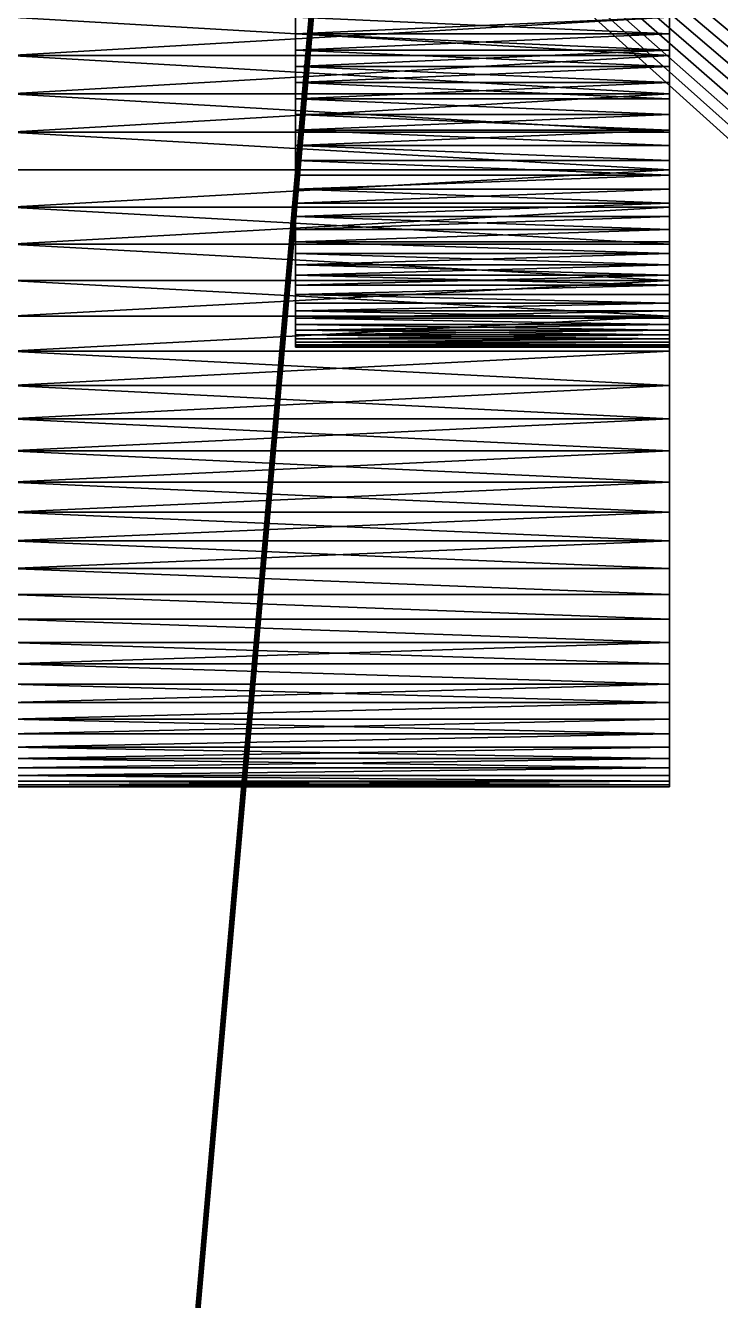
# Model space of a CAD drawing. Header units: millimetres. Extents: x 0 to 520, y -2 to 382.
# Drawn here: x 24.07 to 27.23, y 70.17 to 75.96 of the extents above; entities that cross this region are included whole.
import ezdxf

# ---------------------------------------------------------------- set-up
doc = ezdxf.new("R2010")
doc.units = ezdxf.units.MM

msp = doc.modelspace()

# ---------------------------------------------------------------- linework, layer by layer
at = {"layer": 'BRASS', "color": 52}
for points in [[(509.2, 369.2, 103), (10.8, 369.2, 103), (10.8, 10.8, 103)], [(509.2, 369.2, 103), (10.8, 10.8, 103), (509.2, 10.8, 103)], [(20.5, 20.5, 86), (20.5, 359.5, 86), (35.35, 190, 86)], [(20.5, 20.5, 86), (35.35, 190, 86), (35.3521, 189.9178, 86)], [(20.5, 20.5, 86), (35.3521, 189.9178, 86), (35.3582, 189.8357, 86)], [(20.5, 20.5, 86), (35.3582, 189.8357, 86), (35.3684, 189.7541, 86)], [(20.5, 20.5, 86), (35.3684, 189.7541, 86), (35.3827, 189.6731, 86)], [(20.5, 20.5, 86), (35.3827, 189.6731, 86), (35.3827, 70.3269, 86)], [(20.5, 20.5, 86), (35.3827, 70.3269, 86), (35.3684, 70.2459, 86)], [(20.5, 20.5, 86), (35.3684, 70.2459, 86), (35.3582, 70.1643, 86)]]:
    msp.add_3dface(points, dxfattribs=at)
at = {"layer": 'STEEL', "color": 8}
for points in [[(33.2507, 70.0561, 86), (20, 82, 86), (20, 58, 86)], [(33.2563, 70.1681, 86), (20, 82, 86), (33.2507, 70.0561, 86)], [(33.2675, 70.2798, 86), (20, 82, 86), (33.2563, 70.1681, 86)], [(33.2842, 70.3907, 86), (20, 82, 86), (33.2675, 70.2798, 86)], [(33.3064, 70.5007, 86), (20, 82, 86), (33.2842, 70.3907, 86)], [(33.3341, 70.6094, 86), (20, 82, 86), (33.3064, 70.5007, 86)], [(33.3672, 70.7166, 86), (20, 82, 86), (33.3341, 70.6094, 86)], [(33.4055, 70.822, 86), (20, 82, 86), (33.3672, 70.7166, 86)], [(33.4491, 70.9254, 86), (20, 82, 86), (33.4055, 70.822, 86)], [(33.4978, 71.0265, 86), (20, 82, 86), (33.4491, 70.9254, 86)], [(33.5514, 71.125, 86), (20, 82, 86), (33.4978, 71.0265, 86)], [(33.6099, 71.2207, 86), (20, 82, 86), (33.5514, 71.125, 86)], [(33.6731, 71.3134, 86), (20, 82, 86), (33.6099, 71.2207, 86)], [(33.7409, 71.4029, 86), (20, 82, 86), (33.6731, 71.3134, 86)], [(33.813, 71.4888, 86), (20, 82, 86), (33.7409, 71.4029, 86)], [(33.8893, 71.571, 86), (20, 82, 86), (33.813, 71.4888, 86)], [(33.9696, 71.6494, 86), (20, 82, 86), (33.8893, 71.571, 86)], [(34.0537, 71.7236, 86), (20, 82, 86), (33.9696, 71.6494, 86)], [(34.1414, 71.7935, 86), (20, 82, 86), (34.0537, 71.7236, 86)], [(34.2325, 71.859, 86), (20, 82, 86), (34.1414, 71.7935, 86)], [(34.3268, 71.9199, 86), (20, 82, 86), (34.2325, 71.859, 86)], [(34.4239, 71.976, 86), (20, 82, 86), (34.3268, 71.9199, 86)], [(34.5238, 72.0272, 86), (20, 82, 86), (34.4239, 71.976, 86)], [(34.626, 72.0733, 86), (20, 82, 86), (34.5238, 72.0272, 86)], [(34.7305, 72.1143, 86), (20, 82, 86), (34.626, 72.0733, 86)], [(34.8368, 72.15, 86), (20, 82, 86), (34.7305, 72.1143, 86)], [(34.9448, 72.1804, 86), (20, 82, 86), (34.8368, 72.15, 86)], [(35.0542, 72.2054, 86), (20, 82, 86), (34.9448, 72.1804, 86)], [(35.1647, 72.2249, 86), (20, 82, 86), (35.0542, 72.2054, 86)], [(35.276, 72.2388, 86), (20, 82, 86), (35.1647, 72.2249, 86)], [(48, 82, 86), (20, 82, 86), (35.276, 72.2388, 86)], [(33.2507, 70.0561, 83), (23, 82, 83), (33.2563, 70.1681, 83)], [(23, 58, 83), (23, 82, 83), (33.2507, 70.0561, 83)], [(33.6099, 71.2207, 83), (23, 82, 83), (33.6731, 71.3134, 83)], [(33.5514, 71.125, 83), (23, 82, 83), (33.6099, 71.2207, 83)], [(33.4978, 71.0265, 83), (23, 82, 83), (33.5514, 71.125, 83)], [(33.4491, 70.9254, 83), (23, 82, 83), (33.4978, 71.0265, 83)], [(33.4055, 70.822, 83), (23, 82, 83), (33.4491, 70.9254, 83)], [(33.3672, 70.7166, 83), (23, 82, 83), (33.4055, 70.822, 83)], [(33.3341, 70.6094, 83), (23, 82, 83), (33.3672, 70.7166, 83)], [(33.3064, 70.5007, 83), (23, 82, 83), (33.3341, 70.6094, 83)], [(33.2842, 70.3907, 83), (23, 82, 83), (33.3064, 70.5007, 83)], [(33.2675, 70.2798, 83), (23, 82, 83), (33.2842, 70.3907, 83)], [(33.2563, 70.1681, 83), (23, 82, 83), (33.2675, 70.2798, 83)], [(23, 82, 83), (33.7409, 71.4029, 83), (33.6731, 71.3134, 83)], [(23, 82, 83), (33.813, 71.4888, 83), (33.7409, 71.4029, 83)], [(23, 82, 83), (33.8893, 71.571, 83), (33.813, 71.4888, 83)], [(23, 82, 83), (33.9696, 71.6494, 83), (33.8893, 71.571, 83)], [(23, 82, 83), (34.0537, 71.7236, 83), (33.9696, 71.6494, 83)], [(23, 82, 83), (34.1414, 71.7935, 83), (34.0537, 71.7236, 83)], [(23, 82, 83), (34.2325, 71.859, 83), (34.1414, 71.7935, 83)], [(23, 82, 83), (34.3268, 71.9199, 83), (34.2325, 71.859, 83)], [(23, 82, 83), (34.4239, 71.976, 83), (34.3268, 71.9199, 83)], [(23, 82, 83), (34.5238, 72.0272, 83), (34.4239, 71.976, 83)], [(23, 82, 83), (34.626, 72.0733, 83), (34.5238, 72.0272, 83)], [(23, 82, 83), (34.7305, 72.1143, 83), (34.626, 72.0733, 83)], [(23, 82, 83), (34.8368, 72.15, 83), (34.7305, 72.1143, 83)], [(23, 82, 83), (34.9448, 72.1804, 83), (34.8368, 72.15, 83)], [(23, 82, 83), (35.0542, 72.2054, 83), (34.9448, 72.1804, 83)], [(23, 82, 83), (35.1647, 72.2249, 83), (35.0542, 72.2054, 83)], [(23, 82, 83), (35.276, 72.2388, 83), (35.1647, 72.2249, 83)], [(23, 82, 83), (35.3878, 72.2472, 83), (35.276, 72.2388, 83)], [(23, 82, 83), (35.5, 72.25, 83), (35.3878, 72.2472, 83)], [(23, 82, 83), (48, 82, 83), (35.5, 72.25, 83)], [(25.3, 74.701, 72.75), (25.3, 77.4958, 71.8879), (25.3, 77.4995, 72.0374)], [(25.3, 74.9262, 73.0474), (25.3, 77.4995, 72.0374), (25.3, 77.4219, 72.4777)], [(25.3, 74.9262, 73.0474), (25.3, 74.701, 72.75), (25.3, 77.4995, 72.0374)], [(25.3, 74.5561, 71.5937), (25.3, 77.4884, 71.8135), (25.3, 77.4958, 71.8879)], [(25.3, 74.701, 72.75), (25.3, 74.5561, 71.5937), (25.3, 77.4958, 71.8879)], [(25.3, 74.5561, 71.5937), (25.3, 77.4772, 71.7395), (25.3, 77.4884, 71.8135)], [(25.3, 74.5561, 71.5937), (25.3, 77.4624, 71.6662), (25.3, 77.4772, 71.7395)], [(25.3, 74.5561, 71.5937), (25.3, 77.3963, 71.452), (25.3, 77.4624, 71.6662)], [(25.3, 74.9262, 73.0474), (25.3, 77.4219, 72.4777), (25.3, 77.299, 72.75)], [(25.3, 74.5561, 71.5937), (25.3, 77.3348, 71.3157), (25.3, 77.3963, 71.452)], [(25.3, 74.5561, 71.5937), (25.3, 77.2179, 71.1244), (25.3, 77.3348, 71.3157)], [(25.3, 74.9262, 73.0474), (25.3, 77.299, 72.75), (25.3, 76.4421, 73.4334)], [(25.3, 74.5561, 71.5937), (25.3, 77.1247, 71.0075), (25.3, 77.2179, 71.1244)], [(25.3, 74.5561, 71.5937), (25.3, 77.0738, 70.9526), (25.3, 77.1247, 71.0075)], [(25.3, 74.5561, 71.5937), (25.3, 77.0203, 70.9004), (25.3, 77.0738, 70.9526)], [(25.3, 74.5561, 71.5937), (25.3, 76.9642, 70.8509), (25.3, 77.0203, 70.9004)], [(25.3, 74.5561, 71.5937), (25.3, 76.9057, 70.8043), (25.3, 76.9642, 70.8509)], [(25.3, 74.5561, 71.5937), (25.3, 76.845, 70.7606), (25.3, 76.9057, 70.8043)], [(25.3, 74.701, 71.25), (25.3, 76.7822, 70.7201), (25.3, 76.845, 70.7606)], [(25.3, 74.5561, 71.5937), (25.3, 74.701, 71.25), (25.3, 76.845, 70.7606)], [(25.3, 74.701, 71.25), (25.3, 76.6508, 70.6485), (25.3, 76.7822, 70.7201)], [(25.3, 74.8753, 71.0075), (25.3, 76.5827, 70.6178), (25.3, 76.6508, 70.6485)], [(25.3, 74.701, 71.25), (25.3, 74.8753, 71.0075), (25.3, 76.6508, 70.6485)], [(25.3, 74.8753, 71.0075), (25.3, 76.3701, 70.5464), (25.3, 76.5827, 70.6178)], [(25.3, 75.8506, 73.4925), (25.3, 76.4421, 73.4334), (25.3, 76.2236, 73.4832)], [(25.3, 74.9262, 73.0474), (25.3, 76.4421, 73.4334), (25.3, 75.8506, 73.4925)], [(25.3, 74.9797, 70.9004), (25.3, 76.2972, 70.5297), (25.3, 76.3701, 70.5464)], [(25.3, 74.8753, 71.0075), (25.3, 74.9797, 70.9004), (25.3, 76.3701, 70.5464)], [(25.3, 74.9797, 70.9004), (25.3, 76.2236, 70.5168), (25.3, 76.2972, 70.5297)], [(25.3, 74.9797, 70.9004), (25.3, 76.1494, 70.5075), (25.3, 76.2236, 70.5168)], [(25.3, 75.8506, 73.4925), (25.3, 76.2236, 73.4832), (25.3, 76, 73.5)], [(25.3, 74.9797, 70.9004), (25.3, 76.0748, 70.5019), (25.3, 76.1494, 70.5075)], [(25.3, 74.9797, 70.9004), (25.3, 76, 70.5), (25.3, 76.0748, 70.5019)], [(27, 75.8255, 75.4956), (27, 76, 75.5), (24, 76, 75.5)], [(27, 75.8255, 75.4956), (24, 76, 75.5), (24, 75.8255, 75.4956)], [(27, 76, 68.5), (27, 75.8255, 68.5044), (24, 75.8255, 68.5044)], [(27, 76, 68.5), (24, 75.8255, 68.5044), (24, 76, 68.5)], [(27, 76, 73.5), (27, 75.9252, 73.4981), (25.3, 76, 73.5)], [(25.3, 76, 73.5), (27, 75.9252, 73.4981), (25.3, 75.9252, 73.4981)], [(27, 75.9252, 70.5019), (27, 76, 70.5), (25.3, 75.9252, 70.5019)], [(25.3, 75.9252, 70.5019), (27, 76, 70.5), (25.3, 76, 70.5)], [(25.3, 74.9797, 70.9004), (25.3, 75.9252, 70.5019), (25.3, 76, 70.5)], [(25.3, 75.8506, 73.4925), (25.3, 76, 73.5), (25.3, 75.9252, 73.4981)], [(27, 75.9252, 70.5019), (27, 75.8255, 68.5044), (27, 76, 68.5)], [(27, 75.9252, 70.5019), (27, 76, 68.5), (27, 76, 70.5)], [(27, 76, 75.5), (27, 75.9252, 73.4981), (27, 76, 73.5)], [(27, 75.8255, 75.4956), (27, 75.9252, 73.4981), (27, 76, 75.5)], [(25.3, 75.9252, 73.4981), (27, 75.8506, 73.4925), (25.3, 75.8506, 73.4925)], [(27, 75.9252, 73.4981), (27, 75.8506, 73.4925), (25.3, 75.9252, 73.4981)], [(27, 75.8506, 70.5075), (27, 75.9252, 70.5019), (25.3, 75.8506, 70.5075)], [(25.3, 75.8506, 70.5075), (27, 75.9252, 70.5019), (25.3, 75.9252, 70.5019)], [(25.3, 74.9797, 70.9004), (25.3, 75.8506, 70.5075), (25.3, 75.9252, 70.5019)], [(27, 75.8506, 70.5075), (27, 75.8255, 68.5044), (27, 75.9252, 70.5019)], [(27, 75.8255, 75.4956), (27, 75.8506, 73.4925), (27, 75.9252, 73.4981)], [(27, 75.6515, 75.4826), (24, 75.8255, 75.4956), (24, 75.6515, 75.4826)], [(27, 75.6515, 75.4826), (27, 75.8255, 75.4956), (24, 75.8255, 75.4956)], [(27, 75.8255, 68.5044), (27, 75.6515, 68.5174), (24, 75.6515, 68.5174)], [(27, 75.8255, 68.5044), (24, 75.6515, 68.5174), (24, 75.8255, 68.5044)], [(25.3, 75.8506, 73.4925), (27, 75.7764, 73.4832), (25.3, 75.7764, 73.4832)], [(27, 75.8506, 73.4925), (27, 75.7764, 73.4832), (25.3, 75.8506, 73.4925)], [(25.3, 75.7764, 70.5168), (27, 75.8506, 70.5075), (25.3, 75.8506, 70.5075)], [(27, 75.7764, 70.5168), (27, 75.8506, 70.5075), (25.3, 75.7764, 70.5168)], [(25.3, 75.2178, 70.7201), (25.3, 75.7764, 70.5168), (25.3, 75.8506, 70.5075)], [(25.3, 74.9797, 70.9004), (25.3, 75.2178, 70.7201), (25.3, 75.8506, 70.5075)], [(25.3, 75.7028, 73.4703), (25.3, 75.8506, 73.4925), (25.3, 75.7764, 73.4832)], [(25.3, 75.6299, 73.4536), (25.3, 75.8506, 73.4925), (25.3, 75.7028, 73.4703)], [(25.3, 74.9262, 73.0474), (25.3, 75.8506, 73.4925), (25.3, 75.6299, 73.4536)], [(27, 75.8506, 70.5075), (27, 75.6515, 68.5174), (27, 75.8255, 68.5044)], [(27, 75.7764, 70.5168), (27, 75.6515, 68.5174), (27, 75.8506, 70.5075)], [(27, 75.6515, 75.4826), (27, 75.8506, 73.4925), (27, 75.8255, 75.4956)], [(27, 75.4784, 75.4609), (27, 75.7764, 73.4832), (27, 75.8506, 73.4925)], [(27, 75.4784, 75.4609), (27, 75.8506, 73.4925), (27, 75.6515, 75.4826)], [(25.3, 75.7764, 73.4832), (27, 75.7028, 73.4703), (25.3, 75.7028, 73.4703)], [(27, 75.7764, 73.4832), (27, 75.7028, 73.4703), (25.3, 75.7764, 73.4832)], [(25.3, 75.7028, 70.5297), (27, 75.7764, 70.5168), (25.3, 75.7764, 70.5168)], [(27, 75.7028, 70.5297), (27, 75.7764, 70.5168), (25.3, 75.7028, 70.5297)], [(25.3, 75.2178, 70.7201), (25.3, 75.7028, 70.5297), (25.3, 75.7764, 70.5168)], [(27, 75.7764, 70.5168), (27, 75.4784, 68.5391), (27, 75.6515, 68.5174)], [(27, 75.7028, 70.5297), (27, 75.4784, 68.5391), (27, 75.7764, 70.5168)], [(27, 75.4784, 75.4609), (27, 75.7028, 73.4703), (27, 75.7764, 73.4832)], [(25.3, 75.7028, 73.4703), (27, 75.6299, 73.4536), (25.3, 75.6299, 73.4536)], [(27, 75.7028, 73.4703), (27, 75.6299, 73.4536), (25.3, 75.7028, 73.4703)], [(25.3, 75.6299, 70.5464), (27, 75.7028, 70.5297), (25.3, 75.7028, 70.5297)], [(27, 75.6299, 70.5464), (27, 75.7028, 70.5297), (25.3, 75.6299, 70.5464)], [(25.3, 75.5579, 70.5666), (25.3, 75.6299, 70.5464), (25.3, 75.7028, 70.5297)], [(25.3, 75.2178, 70.7201), (25.3, 75.5579, 70.5666), (25.3, 75.7028, 70.5297)], [(27, 75.7028, 70.5297), (27, 75.3065, 68.5694), (27, 75.4784, 68.5391)], [(27, 75.6299, 70.5464), (27, 75.3065, 68.5694), (27, 75.7028, 70.5297)], [(27, 75.3065, 75.4306), (27, 75.7028, 73.4703), (27, 75.4784, 75.4609)], [(27, 75.1363, 75.3918), (27, 75.7028, 73.4703), (27, 75.3065, 75.4306)], [(27, 75.1363, 75.3918), (27, 75.6299, 73.4536), (27, 75.7028, 73.4703)], [(27, 75.6515, 75.4826), (24, 75.6515, 75.4826), (24, 75.4784, 75.4609)], [(27, 75.4784, 75.4609), (27, 75.6515, 75.4826), (24, 75.4784, 75.4609)], [(27, 75.4784, 68.5391), (24, 75.4784, 68.5391), (24, 75.6515, 68.5174)], [(27, 75.6515, 68.5174), (27, 75.4784, 68.5391), (24, 75.6515, 68.5174)], [(25.3, 75.6299, 73.4536), (27, 75.5579, 73.4334), (25.3, 75.5579, 73.4334)], [(27, 75.6299, 73.4536), (27, 75.5579, 73.4334), (25.3, 75.6299, 73.4536)], [(25.3, 75.5579, 70.5666), (27, 75.5579, 70.5666), (25.3, 75.6299, 70.5464)], [(27, 75.5579, 70.5666), (27, 75.6299, 70.5464), (25.3, 75.6299, 70.5464)], [(25.3, 75.487, 73.4095), (25.3, 75.6299, 73.4536), (25.3, 75.5579, 73.4334)], [(25.3, 75.3492, 73.3515), (25.3, 75.6299, 73.4536), (25.3, 75.487, 73.4095)], [(25.3, 75.2178, 73.2799), (25.3, 75.6299, 73.4536), (25.3, 75.3492, 73.3515)], [(25.3, 74.9797, 73.0996), (25.3, 75.6299, 73.4536), (25.3, 75.2178, 73.2799)], [(25.3, 74.9262, 73.0474), (25.3, 75.6299, 73.4536), (25.3, 74.9797, 73.0996)], [(27, 75.6299, 70.5464), (27, 75.1363, 68.6082), (27, 75.3065, 68.5694)], [(27, 75.5579, 70.5666), (27, 75.1363, 68.6082), (27, 75.6299, 70.5464)], [(27, 74.9684, 75.3445), (27, 75.5579, 73.4334), (27, 75.6299, 73.4536)], [(27, 74.9684, 75.3445), (27, 75.6299, 73.4536), (27, 75.1363, 75.3918)], [(25.3, 75.5579, 73.4334), (27, 75.487, 73.4095), (25.3, 75.487, 73.4095)], [(27, 75.5579, 73.4334), (27, 75.487, 73.4095), (25.3, 75.5579, 73.4334)], [(27, 75.487, 70.5905), (27, 75.5579, 70.5666), (25.3, 75.487, 70.5905)], [(25.3, 75.487, 70.5905), (27, 75.5579, 70.5666), (25.3, 75.5579, 70.5666)], [(25.3, 75.2178, 70.7201), (25.3, 75.487, 70.5905), (25.3, 75.5579, 70.5666)], [(27, 75.5579, 70.5666), (27, 74.9684, 68.6555), (27, 75.1363, 68.6082)], [(27, 75.487, 70.5905), (27, 74.9684, 68.6555), (27, 75.5579, 70.5666)], [(27, 74.8029, 75.2889), (27, 75.5579, 73.4334), (27, 74.9684, 75.3445)], [(27, 74.8029, 75.2889), (27, 75.487, 73.4095), (27, 75.5579, 73.4334)], [(27, 75.3065, 75.4306), (24, 75.4784, 75.4609), (24, 75.3065, 75.4306)], [(27, 75.3065, 75.4306), (27, 75.4784, 75.4609), (24, 75.4784, 75.4609)], [(27, 75.3065, 68.5694), (24, 75.3065, 68.5694), (24, 75.4784, 68.5391)], [(27, 75.4784, 68.5391), (27, 75.3065, 68.5694), (24, 75.4784, 68.5391)], [(25.3, 75.487, 73.4095), (27, 75.4173, 73.3822), (25.3, 75.4173, 73.3822)], [(27, 75.487, 73.4095), (27, 75.4173, 73.3822), (25.3, 75.487, 73.4095)], [(27, 75.4173, 70.6178), (27, 75.487, 70.5905), (25.3, 75.4173, 70.6178)], [(25.3, 75.4173, 70.6178), (27, 75.487, 70.5905), (25.3, 75.487, 70.5905)], [(25.3, 75.2178, 70.7201), (25.3, 75.4173, 70.6178), (25.3, 75.487, 70.5905)], [(25.3, 75.3492, 73.3515), (25.3, 75.487, 73.4095), (25.3, 75.4173, 73.3822)], [(27, 75.487, 70.5905), (27, 74.8029, 68.7111), (27, 74.9684, 68.6555)], [(27, 75.4173, 70.6178), (27, 74.8029, 68.7111), (27, 75.487, 70.5905)], [(27, 74.8029, 75.2889), (27, 75.4173, 73.3822), (27, 75.487, 73.4095)], [(25.3, 75.4173, 73.3822), (27, 75.3492, 73.3515), (25.3, 75.3492, 73.3515)], [(27, 75.4173, 73.3822), (27, 75.3492, 73.3515), (25.3, 75.4173, 73.3822)], [(25.3, 75.3492, 70.6485), (27, 75.3492, 70.6485), (25.3, 75.4173, 70.6178)], [(27, 75.3492, 70.6485), (27, 75.4173, 70.6178), (25.3, 75.4173, 70.6178)], [(25.3, 75.2826, 70.6827), (25.3, 75.3492, 70.6485), (25.3, 75.4173, 70.6178)], [(25.3, 75.2178, 70.7201), (25.3, 75.2826, 70.6827), (25.3, 75.4173, 70.6178)], [(27, 75.4173, 70.6178), (27, 74.4814, 68.8466), (27, 74.6405, 68.7748)], [(27, 75.4173, 70.6178), (27, 74.6405, 68.7748), (27, 74.8029, 68.7111)], [(27, 75.3492, 70.6485), (27, 74.4814, 68.8466), (27, 75.4173, 70.6178)], [(27, 74.6405, 75.2252), (27, 75.4173, 73.3822), (27, 74.8029, 75.2889)], [(27, 74.4814, 75.1534), (27, 75.4173, 73.3822), (27, 74.6405, 75.2252)], [(27, 74.4814, 75.1534), (27, 75.3492, 73.3515), (27, 75.4173, 73.3822)], [(27, 75.3065, 75.4306), (24, 75.3065, 75.4306), (24, 75.1363, 75.3918)], [(27, 75.1363, 75.3918), (27, 75.3065, 75.4306), (24, 75.1363, 75.3918)], [(27, 75.3065, 68.5694), (24, 75.1363, 68.6082), (24, 75.3065, 68.5694)], [(27, 75.3065, 68.5694), (27, 75.1363, 68.6082), (24, 75.1363, 68.6082)], [(25.3, 75.3492, 73.3515), (27, 75.2826, 73.3173), (25.3, 75.2826, 73.3173)], [(27, 75.3492, 73.3515), (27, 75.2826, 73.3173), (25.3, 75.3492, 73.3515)], [(25.3, 75.2826, 70.6827), (27, 75.2826, 70.6827), (25.3, 75.3492, 70.6485)], [(27, 75.2826, 70.6827), (27, 75.3492, 70.6485), (25.3, 75.3492, 70.6485)], [(25.3, 75.2178, 73.2799), (25.3, 75.3492, 73.3515), (25.3, 75.2826, 73.3173)], [(27, 75.2826, 70.6827), (27, 74.4814, 68.8466), (27, 75.3492, 70.6485)], [(27, 74.4814, 75.1534), (27, 75.2826, 73.3173), (27, 75.3492, 73.3515)], [(25.3, 75.2826, 73.3173), (27, 75.2826, 73.3173), (25.3, 75.2178, 73.2799)], [(27, 75.2826, 73.3173), (27, 75.2178, 73.2799), (25.3, 75.2178, 73.2799)], [(27, 75.2178, 70.7201), (27, 75.2826, 70.6827), (25.3, 75.2178, 70.7201)], [(25.3, 75.2178, 70.7201), (27, 75.2826, 70.6827), (25.3, 75.2826, 70.6827)], [(27, 75.2826, 70.6827), (27, 74.3261, 68.9262), (27, 74.4814, 68.8466)], [(27, 75.2178, 70.7201), (27, 74.3261, 68.9262), (27, 75.2826, 70.6827)], [(27, 74.3261, 75.0738), (27, 75.2826, 73.3173), (27, 74.4814, 75.1534)], [(27, 74.175, 74.9865), (27, 75.2178, 73.2799), (27, 75.2826, 73.3173)], [(27, 74.175, 74.9865), (27, 75.2826, 73.3173), (27, 74.3261, 75.0738)], [(27, 75.2178, 73.2799), (27, 75.155, 73.2394), (25.3, 75.2178, 73.2799)], [(25.3, 75.2178, 73.2799), (27, 75.155, 73.2394), (25.3, 75.155, 73.2394)], [(27, 75.155, 70.7606), (27, 75.2178, 70.7201), (25.3, 75.155, 70.7606)], [(25.3, 75.155, 70.7606), (27, 75.2178, 70.7201), (25.3, 75.2178, 70.7201)], [(25.3, 75.0943, 70.8043), (25.3, 75.155, 70.7606), (25.3, 75.2178, 70.7201)], [(25.3, 74.9797, 70.9004), (25.3, 75.0943, 70.8043), (25.3, 75.2178, 70.7201)], [(25.3, 75.0943, 73.1957), (25.3, 75.2178, 73.2799), (25.3, 75.155, 73.2394)], [(25.3, 74.9797, 73.0996), (25.3, 75.2178, 73.2799), (25.3, 75.0943, 73.1957)], [(27, 75.2178, 70.7201), (27, 74.175, 69.0135), (27, 74.3261, 68.9262)], [(27, 75.155, 70.7606), (27, 74.175, 69.0135), (27, 75.2178, 70.7201)], [(27, 74.0284, 74.8918), (27, 75.2178, 73.2799), (27, 74.175, 74.9865)], [(27, 74.0284, 74.8918), (27, 75.155, 73.2394), (27, 75.2178, 73.2799)], [(27, 75.1363, 75.3918), (24, 75.1363, 75.3918), (24, 74.9684, 75.3445)], [(27, 74.9684, 75.3445), (27, 75.1363, 75.3918), (24, 74.9684, 75.3445)], [(27, 74.9684, 68.6555), (24, 74.9684, 68.6555), (24, 75.1363, 68.6082)], [(27, 75.1363, 68.6082), (27, 74.9684, 68.6555), (24, 75.1363, 68.6082)], [(25.3, 75.155, 73.2394), (27, 75.155, 73.2394), (25.3, 75.0943, 73.1957)], [(27, 75.155, 73.2394), (27, 75.0943, 73.1957), (25.3, 75.0943, 73.1957)], [(27, 75.0943, 70.8043), (27, 75.155, 70.7606), (25.3, 75.0943, 70.8043)], [(25.3, 75.0943, 70.8043), (27, 75.155, 70.7606), (25.3, 75.155, 70.7606)], [(27, 75.155, 70.7606), (27, 74.0284, 69.1082), (27, 74.175, 69.0135)], [(27, 75.0943, 70.8043), (27, 74.0284, 69.1082), (27, 75.155, 70.7606)], [(27, 73.8867, 74.79), (27, 75.0943, 73.1957), (27, 75.155, 73.2394)], [(27, 73.8867, 74.79), (27, 75.155, 73.2394), (27, 74.0284, 74.8918)], [(27, 75.0943, 73.1957), (27, 75.0358, 73.1491), (25.3, 75.0943, 73.1957)], [(25.3, 75.0943, 73.1957), (27, 75.0358, 73.1491), (25.3, 75.0358, 73.1491)], [(27, 75.0358, 70.8509), (27, 75.0943, 70.8043), (25.3, 75.0358, 70.8509)], [(25.3, 75.0358, 70.8509), (27, 75.0943, 70.8043), (25.3, 75.0943, 70.8043)], [(25.3, 74.9797, 70.9004), (25.3, 75.0358, 70.8509), (25.3, 75.0943, 70.8043)], [(25.3, 74.9797, 73.0996), (25.3, 75.0943, 73.1957), (25.3, 75.0358, 73.1491)], [(27, 75.0943, 70.8043), (27, 73.8867, 69.21), (27, 74.0284, 69.1082)], [(27, 75.0358, 70.8509), (27, 73.8867, 69.21), (27, 75.0943, 70.8043)], [(27, 73.8867, 74.79), (27, 75.0358, 73.1491), (27, 75.0943, 73.1957)], [(25.3, 75.0358, 73.1491), (27, 75.0358, 73.1491), (25.3, 74.9797, 73.0996)], [(27, 75.0358, 73.1491), (27, 74.9797, 73.0996), (25.3, 74.9797, 73.0996)], [(27, 74.9797, 70.9004), (27, 75.0358, 70.8509), (25.3, 74.9797, 70.9004)], [(25.3, 74.9797, 70.9004), (27, 75.0358, 70.8509), (25.3, 75.0358, 70.8509)], [(27, 75.0358, 70.8509), (27, 73.7502, 69.3188), (27, 73.8867, 69.21)], [(27, 74.9797, 70.9004), (27, 73.7502, 69.3188), (27, 75.0358, 70.8509)], [(27, 73.7502, 74.6812), (27, 75.0358, 73.1491), (27, 73.8867, 74.79)], [(27, 73.6194, 74.5657), (27, 74.9797, 73.0996), (27, 75.0358, 73.1491)], [(27, 73.6194, 74.5657), (27, 75.0358, 73.1491), (27, 73.7502, 74.6812)], [(27, 74.8029, 75.2889), (24, 74.9684, 75.3445), (24, 74.8029, 75.2889)], [(27, 74.8029, 75.2889), (27, 74.9684, 75.3445), (24, 74.9684, 75.3445)], [(27, 74.8029, 68.7111), (24, 74.8029, 68.7111), (24, 74.9684, 68.6555)], [(27, 74.9684, 68.6555), (27, 74.8029, 68.7111), (24, 74.9684, 68.6555)], [(27, 74.9797, 73.0996), (27, 74.9262, 73.0474), (25.3, 74.9797, 73.0996)], [(25.3, 74.9797, 73.0996), (27, 74.9262, 73.0474), (25.3, 74.9262, 73.0474)], [(25.3, 74.9262, 70.9526), (27, 74.9262, 70.9526), (25.3, 74.9797, 70.9004)], [(27, 74.9262, 70.9526), (27, 74.9797, 70.9004), (25.3, 74.9797, 70.9004)], [(25.3, 74.8753, 71.0075), (25.3, 74.9262, 70.9526), (25.3, 74.9797, 70.9004)], [(27, 74.9797, 70.9004), (27, 73.6194, 69.4343), (27, 73.7502, 69.3188)], [(27, 73.4945, 69.5562), (27, 74.9797, 70.9004), (27, 74.9262, 70.9526)], [(27, 73.4945, 69.5562), (27, 73.6194, 69.4343), (27, 74.9797, 70.9004)], [(27, 73.6194, 74.5657), (27, 74.9262, 73.0474), (27, 74.9797, 73.0996)], [(27, 74.9262, 73.0474), (27, 74.8753, 72.9925), (25.3, 74.9262, 73.0474)], [(25.3, 74.9262, 73.0474), (27, 74.8753, 72.9925), (25.3, 74.8753, 72.9925)], [(27, 74.8753, 71.0075), (27, 74.9262, 70.9526), (25.3, 74.8753, 71.0075)], [(25.3, 74.8753, 71.0075), (27, 74.9262, 70.9526), (25.3, 74.9262, 70.9526)], [(25.3, 74.9262, 73.0474), (25.3, 74.8753, 72.9925), (25.3, 74.8273, 72.9352)], [(25.3, 74.9262, 73.0474), (25.3, 74.8273, 72.9352), (25.3, 74.701, 72.75)], [(27, 73.3758, 69.6841), (27, 73.4945, 69.5562), (27, 74.9262, 70.9526)], [(27, 73.3758, 69.6841), (27, 74.9262, 70.9526), (27, 74.8753, 71.0075)], [(27, 73.4945, 74.4438), (27, 74.8753, 72.9925), (27, 74.9262, 73.0474)], [(27, 73.4945, 74.4438), (27, 74.9262, 73.0474), (27, 73.6194, 74.5657)], [(27, 74.8753, 72.9925), (27, 74.8273, 72.9352), (25.3, 74.8753, 72.9925)], [(25.3, 74.8753, 72.9925), (27, 74.8273, 72.9352), (25.3, 74.8273, 72.9352)], [(27, 74.8273, 71.0648), (27, 74.8753, 71.0075), (25.3, 74.8273, 71.0648)], [(25.3, 74.8273, 71.0648), (27, 74.8753, 71.0075), (25.3, 74.8753, 71.0075)], [(25.3, 74.7821, 71.1244), (25.3, 74.8273, 71.0648), (25.3, 74.8753, 71.0075)], [(25.3, 74.701, 71.25), (25.3, 74.7821, 71.1244), (25.3, 74.8753, 71.0075)], [(27, 73.3758, 69.6841), (27, 74.8753, 71.0075), (27, 74.8273, 71.0648)], [(27, 73.3758, 74.3159), (27, 74.8273, 72.9352), (27, 74.8753, 72.9925)], [(27, 73.4945, 74.4438), (27, 73.3758, 74.3159), (27, 74.8753, 72.9925)], [(27, 74.6405, 75.2252), (24, 74.8029, 75.2889), (24, 74.6405, 75.2252)], [(27, 74.6405, 75.2252), (27, 74.8029, 75.2889), (24, 74.8029, 75.2889)], [(27, 74.8029, 68.7111), (27, 74.6405, 68.7748), (24, 74.6405, 68.7748)], [(27, 74.8029, 68.7111), (24, 74.6405, 68.7748), (24, 74.8029, 68.7111)], [(27, 74.8273, 72.9352), (27, 74.7821, 72.8756), (25.3, 74.8273, 72.9352)], [(25.3, 74.8273, 72.9352), (27, 74.7821, 72.8756), (25.3, 74.7821, 72.8756)], [(27, 74.7821, 71.1244), (27, 74.8273, 71.0648), (25.3, 74.7821, 71.1244)], [(25.3, 74.7821, 71.1244), (27, 74.8273, 71.0648), (25.3, 74.8273, 71.0648)], [(25.3, 74.8273, 72.9352), (25.3, 74.7821, 72.8756), (25.3, 74.74, 72.8138)], [(25.3, 74.8273, 72.9352), (25.3, 74.74, 72.8138), (25.3, 74.701, 72.75)], [(25.3, 74.7821, 72.8756), (27, 74.7821, 72.8756), (25.3, 74.74, 72.8138)], [(27, 74.7821, 72.8756), (27, 74.74, 72.8138), (25.3, 74.74, 72.8138)], [(27, 74.74, 71.1862), (27, 74.7821, 71.1244), (25.3, 74.74, 71.1862)], [(25.3, 74.74, 71.1862), (27, 74.7821, 71.1244), (25.3, 74.7821, 71.1244)], [(25.3, 74.701, 71.25), (25.3, 74.74, 71.1862), (25.3, 74.7821, 71.1244)], [(27, 73.2636, 69.8178), (27, 73.3758, 69.6841), (27, 74.8273, 71.0648)], [(27, 73.1582, 69.9569), (27, 73.2636, 69.8178), (27, 74.8273, 71.0648)], [(27, 73.1582, 69.9569), (27, 74.8273, 71.0648), (27, 74.7821, 71.1244)], [(27, 73.1582, 74.0431), (27, 74.7821, 72.8756), (27, 74.8273, 72.9352)], [(27, 73.2636, 74.1822), (27, 73.1582, 74.0431), (27, 74.8273, 72.9352)], [(27, 73.3758, 74.3159), (27, 73.2636, 74.1822), (27, 74.8273, 72.9352)], [(27, 73.0599, 70.1011), (27, 73.1582, 69.9569), (27, 74.7821, 71.1244)], [(27, 73.0599, 70.1011), (27, 74.7821, 71.1244), (27, 74.74, 71.1862)], [(27, 73.1582, 74.0431), (27, 74.74, 72.8138), (27, 74.7821, 72.8756)], [(27, 74.74, 72.8138), (27, 74.701, 72.75), (25.3, 74.74, 72.8138)], [(25.3, 74.74, 72.8138), (27, 74.701, 72.75), (25.3, 74.701, 72.75)], [(25.3, 74.701, 71.25), (27, 74.701, 71.25), (25.3, 74.74, 71.1862)], [(27, 74.701, 71.25), (27, 74.74, 71.1862), (25.3, 74.74, 71.1862)], [(27, 73.0599, 70.1011), (27, 74.74, 71.1862), (27, 74.701, 71.25)], [(27, 73.0599, 73.8989), (27, 74.701, 72.75), (27, 74.74, 72.8138)], [(27, 73.1582, 74.0431), (27, 73.0599, 73.8989), (27, 74.74, 72.8138)], [(25.3, 74.701, 72.75), (27, 74.701, 72.75), (25.3, 74.6652, 72.6843)], [(27, 74.701, 72.75), (27, 74.6652, 72.6843), (25.3, 74.6652, 72.6843)], [(27, 74.6652, 71.3157), (27, 74.701, 71.25), (25.3, 74.6652, 71.3157)], [(25.3, 74.6652, 71.3157), (27, 74.701, 71.25), (25.3, 74.701, 71.25)], [(25.3, 74.6327, 71.3831), (25.3, 74.6652, 71.3157), (25.3, 74.701, 71.25)], [(25.3, 74.6037, 71.452), (25.3, 74.6327, 71.3831), (25.3, 74.701, 71.25)], [(25.3, 74.5561, 71.5937), (25.3, 74.6037, 71.452), (25.3, 74.701, 71.25)], [(25.3, 74.701, 72.75), (25.3, 74.6652, 72.6843), (25.3, 74.6327, 72.6169)], [(25.3, 74.701, 72.75), (25.3, 74.6327, 72.6169), (25.3, 74.6037, 72.548)], [(25.3, 74.701, 72.75), (25.3, 74.6037, 72.548), (25.3, 74.5561, 71.5937)], [(25.3, 74.6652, 72.6843), (27, 74.6327, 72.6169), (25.3, 74.6327, 72.6169)], [(27, 74.6652, 72.6843), (27, 74.6327, 72.6169), (25.3, 74.6652, 72.6843)], [(27, 74.6327, 71.3831), (27, 74.6652, 71.3157), (25.3, 74.6327, 71.3831)], [(25.3, 74.6327, 71.3831), (27, 74.6652, 71.3157), (25.3, 74.6652, 71.3157)], [(27, 72.9689, 70.25), (27, 73.0599, 70.1011), (27, 74.701, 71.25)], [(27, 72.8854, 70.4033), (27, 72.9689, 70.25), (27, 74.701, 71.25)], [(27, 72.8854, 70.4033), (27, 74.701, 71.25), (27, 74.6652, 71.3157)], [(27, 72.9689, 73.75), (27, 74.6652, 72.6843), (27, 74.701, 72.75)], [(27, 73.0599, 73.8989), (27, 72.9689, 73.75), (27, 74.701, 72.75)], [(27, 72.8097, 70.5605), (27, 74.6652, 71.3157), (27, 74.6327, 71.3831)], [(27, 72.8097, 70.5605), (27, 72.8854, 70.4033), (27, 74.6652, 71.3157)], [(27, 72.8097, 73.4395), (27, 74.6327, 72.6169), (27, 74.6652, 72.6843)], [(27, 72.8854, 73.5967), (27, 72.8097, 73.4395), (27, 74.6652, 72.6843)], [(27, 72.9689, 73.75), (27, 72.8854, 73.5967), (27, 74.6652, 72.6843)], [(27, 74.6405, 75.2252), (24, 74.6405, 75.2252), (24, 74.4814, 75.1534)], [(27, 74.4814, 75.1534), (27, 74.6405, 75.2252), (24, 74.4814, 75.1534)], [(27, 74.6405, 68.7748), (27, 74.4814, 68.8466), (24, 74.4814, 68.8466)], [(27, 74.6405, 68.7748), (24, 74.4814, 68.8466), (24, 74.6405, 68.7748)], [(25.3, 74.6327, 72.6169), (27, 74.6037, 72.548), (25.3, 74.6037, 72.548)], [(27, 74.6327, 72.6169), (27, 74.6037, 72.548), (25.3, 74.6327, 72.6169)], [(25.3, 74.6037, 71.452), (27, 74.6037, 71.452), (25.3, 74.6327, 71.3831)], [(27, 74.6037, 71.452), (27, 74.6327, 71.3831), (25.3, 74.6327, 71.3831)], [(25.3, 74.6037, 72.548), (27, 74.5781, 72.4777), (25.3, 74.5781, 72.4777)], [(27, 74.6037, 72.548), (27, 74.5781, 72.4777), (25.3, 74.6037, 72.548)], [(27, 74.5781, 71.5223), (27, 74.6037, 71.452), (25.3, 74.5781, 71.5223)], [(25.3, 74.5781, 71.5223), (27, 74.6037, 71.452), (25.3, 74.6037, 71.452)], [(25.3, 74.5561, 71.5937), (25.3, 74.5781, 71.5223), (25.3, 74.6037, 71.452)], [(25.3, 74.6037, 72.548), (25.3, 74.5005, 71.9626), (25.3, 74.5228, 71.7395)], [(25.3, 74.6037, 72.548), (25.3, 74.5228, 72.2605), (25.3, 74.5005, 72.0374)], [(25.3, 74.6037, 72.548), (25.3, 74.5781, 72.4777), (25.3, 74.5228, 72.2605)], [(25.3, 74.6037, 72.548), (25.3, 74.5005, 72.0374), (25.3, 74.5005, 71.9626)], [(25.3, 74.6037, 72.548), (25.3, 74.5228, 71.7395), (25.3, 74.5376, 71.6662)], [(25.3, 74.6037, 72.548), (25.3, 74.5376, 71.6662), (25.3, 74.5561, 71.5937)], [(27, 72.7419, 70.7213), (27, 72.8097, 70.5605), (27, 74.6327, 71.3831)], [(27, 72.7419, 70.7213), (27, 74.6327, 71.3831), (27, 74.6037, 71.452)], [(27, 72.8097, 73.4395), (27, 74.6037, 72.548), (27, 74.6327, 72.6169)], [(27, 72.6823, 70.8853), (27, 72.7419, 70.7213), (27, 74.6037, 71.452)], [(27, 72.6823, 70.8853), (27, 74.6037, 71.452), (27, 74.5781, 71.5223)], [(27, 72.7419, 73.2787), (27, 74.5781, 72.4777), (27, 74.6037, 72.548)], [(27, 72.8097, 73.4395), (27, 72.7419, 73.2787), (27, 74.6037, 72.548)], [(25.3, 74.5781, 72.4777), (27, 74.5561, 72.4063), (25.3, 74.5561, 72.4063)], [(27, 74.5781, 72.4777), (27, 74.5561, 72.4063), (25.3, 74.5781, 72.4777)], [(27, 74.5561, 71.5937), (27, 74.5781, 71.5223), (25.3, 74.5561, 71.5937)], [(25.3, 74.5561, 71.5937), (27, 74.5781, 71.5223), (25.3, 74.5781, 71.5223)], [(25.3, 74.5781, 72.4777), (25.3, 74.5561, 72.4063), (25.3, 74.5228, 72.2605)], [(25.3, 74.5561, 72.4063), (27, 74.5376, 72.3338), (25.3, 74.5376, 72.3338)], [(27, 74.5561, 72.4063), (27, 74.5376, 72.3338), (25.3, 74.5561, 72.4063)], [(27, 74.5376, 71.6662), (27, 74.5561, 71.5937), (25.3, 74.5376, 71.6662)], [(25.3, 74.5376, 71.6662), (27, 74.5561, 71.5937), (25.3, 74.5561, 71.5937)], [(25.3, 74.5561, 72.4063), (25.3, 74.5376, 72.3338), (25.3, 74.5228, 72.2605)], [(27, 72.6308, 71.0521), (27, 74.5781, 71.5223), (27, 74.5561, 71.5937)], [(27, 72.6308, 71.0521), (27, 72.6823, 70.8853), (27, 74.5781, 71.5223)], [(27, 72.6823, 73.1147), (27, 74.5561, 72.4063), (27, 74.5781, 72.4777)], [(27, 72.7419, 73.2787), (27, 72.6823, 73.1147), (27, 74.5781, 72.4777)], [(27, 72.6308, 71.0521), (27, 74.5561, 71.5937), (27, 74.5376, 71.6662)], [(27, 72.6308, 72.9479), (27, 74.5376, 72.3338), (27, 74.5561, 72.4063)], [(27, 72.6823, 73.1147), (27, 72.6308, 72.9479), (27, 74.5561, 72.4063)], [(25.3, 74.5376, 72.3338), (27, 74.5376, 72.3338), (25.3, 74.5228, 72.2605)], [(27, 74.5376, 72.3338), (27, 74.5228, 72.2605), (25.3, 74.5228, 72.2605)], [(27, 74.5228, 71.7395), (27, 74.5376, 71.6662), (25.3, 74.5228, 71.7395)], [(25.3, 74.5228, 71.7395), (27, 74.5376, 71.6662), (25.3, 74.5376, 71.6662)], [(25.3, 74.5228, 72.2605), (27, 74.5116, 72.1865), (25.3, 74.5116, 72.1865)], [(27, 74.5228, 72.2605), (27, 74.5116, 72.1865), (25.3, 74.5228, 72.2605)], [(25.3, 74.5116, 71.8135), (27, 74.5116, 71.8135), (25.3, 74.5228, 71.7395)], [(27, 74.5116, 71.8135), (27, 74.5228, 71.7395), (25.3, 74.5228, 71.7395)], [(25.3, 74.5042, 71.8879), (25.3, 74.5116, 71.8135), (25.3, 74.5228, 71.7395)], [(25.3, 74.5005, 71.9626), (25.3, 74.5042, 71.8879), (25.3, 74.5228, 71.7395)], [(25.3, 74.5228, 72.2605), (25.3, 74.5116, 72.1865), (25.3, 74.5005, 72.0374)], [(25.3, 74.5116, 72.1865), (27, 74.5042, 72.1121), (25.3, 74.5042, 72.1121)], [(27, 74.5116, 72.1865), (27, 74.5042, 72.1121), (25.3, 74.5116, 72.1865)], [(25.3, 74.5042, 71.8879), (27, 74.5042, 71.8879), (25.3, 74.5116, 71.8135)], [(27, 74.5042, 71.8879), (27, 74.5116, 71.8135), (25.3, 74.5116, 71.8135)], [(25.3, 74.5116, 72.1865), (25.3, 74.5042, 72.1121), (25.3, 74.5005, 72.0374)], [(25.3, 74.5042, 72.1121), (27, 74.5005, 72.0374), (25.3, 74.5005, 72.0374)], [(27, 74.5042, 72.1121), (27, 74.5005, 72.0374), (25.3, 74.5042, 72.1121)], [(25.3, 74.5005, 71.9626), (27, 74.5042, 71.8879), (25.3, 74.5042, 71.8879)], [(27, 74.5005, 71.9626), (27, 74.5042, 71.8879), (25.3, 74.5005, 71.9626)], [(25.3, 74.5005, 72.0374), (27, 74.5005, 71.9626), (25.3, 74.5005, 71.9626)], [(27, 74.5005, 72.0374), (27, 74.5005, 71.9626), (25.3, 74.5005, 72.0374)], [(27, 72.5878, 71.2212), (27, 72.6308, 71.0521), (27, 74.5376, 71.6662)], [(27, 72.5532, 71.3922), (27, 72.5878, 71.2212), (27, 74.5376, 71.6662)], [(27, 72.5532, 71.3922), (27, 74.5376, 71.6662), (27, 74.5228, 71.7395)], [(27, 72.5878, 72.7788), (27, 74.5228, 72.2605), (27, 74.5376, 72.3338)], [(27, 72.6308, 72.9479), (27, 72.5878, 72.7788), (27, 74.5376, 72.3338)], [(27, 72.5532, 71.3922), (27, 74.5228, 71.7395), (27, 74.5116, 71.8135)], [(27, 72.5532, 72.6078), (27, 74.5116, 72.1865), (27, 74.5228, 72.2605)], [(27, 72.5878, 72.7788), (27, 72.5532, 72.6078), (27, 74.5228, 72.2605)], [(27, 72.5272, 71.5648), (27, 72.5532, 71.3922), (27, 74.5116, 71.8135)], [(27, 72.5098, 71.7384), (27, 74.5116, 71.8135), (27, 74.5042, 71.8879)], [(27, 72.5098, 71.7384), (27, 72.5272, 71.5648), (27, 74.5116, 71.8135)], [(27, 72.5272, 72.4352), (27, 74.5042, 72.1121), (27, 74.5116, 72.1865)], [(27, 72.5532, 72.6078), (27, 72.5272, 72.4352), (27, 74.5116, 72.1865)], [(27, 72.5011, 71.9127), (27, 74.5042, 71.8879), (27, 74.5005, 71.9626)], [(27, 72.5011, 71.9127), (27, 72.5098, 71.7384), (27, 74.5042, 71.8879)], [(27, 72.5098, 72.2616), (27, 74.5005, 72.0374), (27, 74.5042, 72.1121)], [(27, 72.5272, 72.4352), (27, 72.5098, 72.2616), (27, 74.5042, 72.1121)], [(27, 72.5011, 71.9127), (27, 74.5005, 71.9626), (27, 74.5005, 72.0374)], [(27, 72.5011, 72.0873), (27, 72.5011, 71.9127), (27, 74.5005, 72.0374)], [(27, 72.5098, 72.2616), (27, 72.5011, 72.0873), (27, 74.5005, 72.0374)], [(27, 74.3261, 75.0738), (24, 74.4814, 75.1534), (24, 74.3261, 75.0738)], [(27, 74.3261, 75.0738), (27, 74.4814, 75.1534), (24, 74.4814, 75.1534)], [(27, 74.4814, 68.8466), (27, 74.3261, 68.9262), (24, 74.3261, 68.9262)], [(27, 74.4814, 68.8466), (24, 74.3261, 68.9262), (24, 74.4814, 68.8466)], [(27, 74.175, 74.9865), (27, 74.3261, 75.0738), (24, 74.3261, 75.0738)], [(27, 74.175, 74.9865), (24, 74.3261, 75.0738), (24, 74.175, 74.9865)], [(27, 74.3261, 68.9262), (27, 74.175, 69.0135), (24, 74.175, 69.0135)], [(27, 74.3261, 68.9262), (24, 74.175, 69.0135), (24, 74.3261, 68.9262)], [(27, 74.0284, 74.8918), (27, 74.175, 74.9865), (24, 74.175, 74.9865)], [(27, 74.0284, 74.8918), (24, 74.175, 74.9865), (24, 74.0284, 74.8918)], [(27, 74.175, 69.0135), (27, 74.0284, 69.1082), (24, 74.0284, 69.1082)], [(27, 74.175, 69.0135), (24, 74.0284, 69.1082), (24, 74.175, 69.0135)], [(27, 73.8867, 74.79), (27, 74.0284, 74.8918), (24, 74.0284, 74.8918)], [(27, 73.8867, 74.79), (24, 74.0284, 74.8918), (24, 73.8867, 74.79)], [(27, 74.0284, 69.1082), (27, 73.8867, 69.21), (24, 73.8867, 69.21)], [(27, 74.0284, 69.1082), (24, 73.8867, 69.21), (24, 74.0284, 69.1082)], [(27, 73.7502, 74.6812), (27, 73.8867, 74.79), (24, 73.8867, 74.79)], [(27, 73.7502, 74.6812), (24, 73.8867, 74.79), (24, 73.7502, 74.6812)], [(27, 73.8867, 69.21), (27, 73.7502, 69.3188), (24, 73.7502, 69.3188)], [(27, 73.8867, 69.21), (24, 73.7502, 69.3188), (24, 73.8867, 69.21)], [(27, 73.6194, 74.5657), (27, 73.7502, 74.6812), (24, 73.7502, 74.6812)], [(27, 73.6194, 74.5657), (24, 73.7502, 74.6812), (24, 73.6194, 74.5657)], [(27, 73.7502, 69.3188), (27, 73.6194, 69.4343), (24, 73.6194, 69.4343)], [(27, 73.7502, 69.3188), (24, 73.6194, 69.4343), (24, 73.7502, 69.3188)], [(27, 73.4945, 74.4438), (27, 73.6194, 74.5657), (24, 73.6194, 74.5657)], [(27, 73.4945, 74.4438), (24, 73.6194, 74.5657), (24, 73.4945, 74.4438)], [(27, 73.6194, 69.4343), (27, 73.4945, 69.5562), (24, 73.4945, 69.5562)], [(27, 73.6194, 69.4343), (24, 73.4945, 69.5562), (24, 73.6194, 69.4343)], [(27, 73.3758, 74.3159), (27, 73.4945, 74.4438), (24, 73.4945, 74.4438)], [(27, 73.3758, 74.3159), (24, 73.4945, 74.4438), (24, 73.3758, 74.3159)], [(27, 73.3758, 69.6841), (24, 73.3758, 69.6841), (24, 73.4945, 69.5562)], [(27, 73.4945, 69.5562), (27, 73.3758, 69.6841), (24, 73.4945, 69.5562)], [(27, 73.2636, 74.1822), (27, 73.3758, 74.3159), (24, 73.3758, 74.3159)], [(27, 73.2636, 74.1822), (24, 73.3758, 74.3159), (24, 73.2636, 74.1822)], [(27, 73.2636, 69.8178), (24, 73.2636, 69.8178), (24, 73.3758, 69.6841)], [(27, 73.3758, 69.6841), (27, 73.2636, 69.8178), (24, 73.3758, 69.6841)], [(27, 73.1582, 74.0431), (27, 73.2636, 74.1822), (24, 73.2636, 74.1822)], [(27, 73.1582, 74.0431), (24, 73.2636, 74.1822), (24, 73.1582, 74.0431)], [(27, 73.1582, 69.9569), (24, 73.1582, 69.9569), (24, 73.2636, 69.8178)], [(27, 73.2636, 69.8178), (27, 73.1582, 69.9569), (24, 73.2636, 69.8178)], [(27, 73.0599, 73.8989), (27, 73.1582, 74.0431), (24, 73.1582, 74.0431)], [(27, 73.0599, 73.8989), (24, 73.1582, 74.0431), (24, 73.0599, 73.8989)], [(27, 73.1582, 69.9569), (27, 73.0599, 70.1011), (24, 73.0599, 70.1011)], [(27, 73.1582, 69.9569), (24, 73.0599, 70.1011), (24, 73.1582, 69.9569)], [(27, 72.9689, 73.75), (27, 73.0599, 73.8989), (24, 73.0599, 73.8989)], [(27, 72.9689, 73.75), (24, 73.0599, 73.8989), (24, 72.9689, 73.75)], [(27, 72.9689, 70.25), (24, 72.9689, 70.25), (24, 73.0599, 70.1011)], [(27, 73.0599, 70.1011), (27, 72.9689, 70.25), (24, 73.0599, 70.1011)], [(27, 72.8854, 73.5967), (27, 72.9689, 73.75), (24, 72.9689, 73.75)], [(27, 72.8854, 73.5967), (24, 72.9689, 73.75), (24, 72.8854, 73.5967)], [(27, 72.9689, 70.25), (27, 72.8854, 70.4033), (24, 72.8854, 70.4033)], [(27, 72.9689, 70.25), (24, 72.8854, 70.4033), (24, 72.9689, 70.25)], [(27, 72.8854, 73.5967), (24, 72.8854, 73.5967), (24, 72.8097, 73.4395)], [(27, 72.8097, 73.4395), (27, 72.8854, 73.5967), (24, 72.8097, 73.4395)], [(27, 72.8854, 70.4033), (27, 72.8097, 70.5605), (24, 72.8097, 70.5605)], [(27, 72.8854, 70.4033), (24, 72.8097, 70.5605), (24, 72.8854, 70.4033)], [(27, 72.7419, 73.2787), (24, 72.8097, 73.4395), (24, 72.7419, 73.2787)], [(27, 72.7419, 73.2787), (27, 72.8097, 73.4395), (24, 72.8097, 73.4395)], [(27, 72.8097, 70.5605), (27, 72.7419, 70.7213), (24, 72.7419, 70.7213)], [(27, 72.8097, 70.5605), (24, 72.7419, 70.7213), (24, 72.8097, 70.5605)], [(27, 72.7419, 73.2787), (24, 72.7419, 73.2787), (24, 72.6823, 73.1147)], [(27, 72.6823, 73.1147), (27, 72.7419, 73.2787), (24, 72.6823, 73.1147)], [(27, 72.7419, 70.7213), (27, 72.6823, 70.8853), (24, 72.6823, 70.8853)], [(27, 72.7419, 70.7213), (24, 72.6823, 70.8853), (24, 72.7419, 70.7213)], [(27, 72.6308, 72.9479), (24, 72.6823, 73.1147), (24, 72.6308, 72.9479)], [(27, 72.6308, 72.9479), (27, 72.6823, 73.1147), (24, 72.6823, 73.1147)], [(27, 72.6823, 70.8853), (27, 72.6308, 71.0521), (24, 72.6308, 71.0521)], [(27, 72.6823, 70.8853), (24, 72.6308, 71.0521), (24, 72.6823, 70.8853)], [(27, 72.5878, 72.7788), (24, 72.6308, 72.9479), (24, 72.5878, 72.7788)], [(27, 72.5878, 72.7788), (27, 72.6308, 72.9479), (24, 72.6308, 72.9479)], [(27, 72.6308, 71.0521), (27, 72.5878, 71.2212), (24, 72.5878, 71.2212)], [(27, 72.6308, 71.0521), (24, 72.5878, 71.2212), (24, 72.6308, 71.0521)], [(27, 72.5878, 72.7788), (24, 72.5878, 72.7788), (24, 72.5532, 72.6078)], [(27, 72.5532, 72.6078), (27, 72.5878, 72.7788), (24, 72.5532, 72.6078)], [(27, 72.5878, 71.2212), (27, 72.5532, 71.3922), (24, 72.5532, 71.3922)], [(27, 72.5878, 71.2212), (24, 72.5532, 71.3922), (24, 72.5878, 71.2212)], [(27, 72.5272, 72.4352), (24, 72.5532, 72.6078), (24, 72.5272, 72.4352)], [(27, 72.5272, 72.4352), (27, 72.5532, 72.6078), (24, 72.5532, 72.6078)], [(27, 72.5272, 71.5648), (24, 72.5272, 71.5648), (24, 72.5532, 71.3922)], [(27, 72.5532, 71.3922), (27, 72.5272, 71.5648), (24, 72.5532, 71.3922)], [(27, 72.5098, 72.2616), (24, 72.5272, 72.4352), (24, 72.5098, 72.2616)], [(27, 72.5098, 72.2616), (27, 72.5272, 72.4352), (24, 72.5272, 72.4352)], [(27, 72.5272, 71.5648), (24, 72.5098, 71.7384), (24, 72.5272, 71.5648)], [(27, 72.5272, 71.5648), (27, 72.5098, 71.7384), (24, 72.5098, 71.7384)], [(27, 72.5098, 72.2616), (24, 72.5098, 72.2616), (24, 72.5011, 72.0873)], [(27, 72.5011, 72.0873), (27, 72.5098, 72.2616), (24, 72.5011, 72.0873)], [(27, 72.5011, 71.9127), (24, 72.5011, 71.9127), (24, 72.5098, 71.7384)], [(27, 72.5098, 71.7384), (27, 72.5011, 71.9127), (24, 72.5098, 71.7384)], [(27, 72.5011, 71.9127), (24, 72.5011, 72.0873), (24, 72.5011, 71.9127)], [(27, 72.5011, 71.9127), (27, 72.5011, 72.0873), (24, 72.5011, 72.0873)]]:
    msp.add_3dface(points, dxfattribs=at)

doc.saveas('drawing.dxf')
